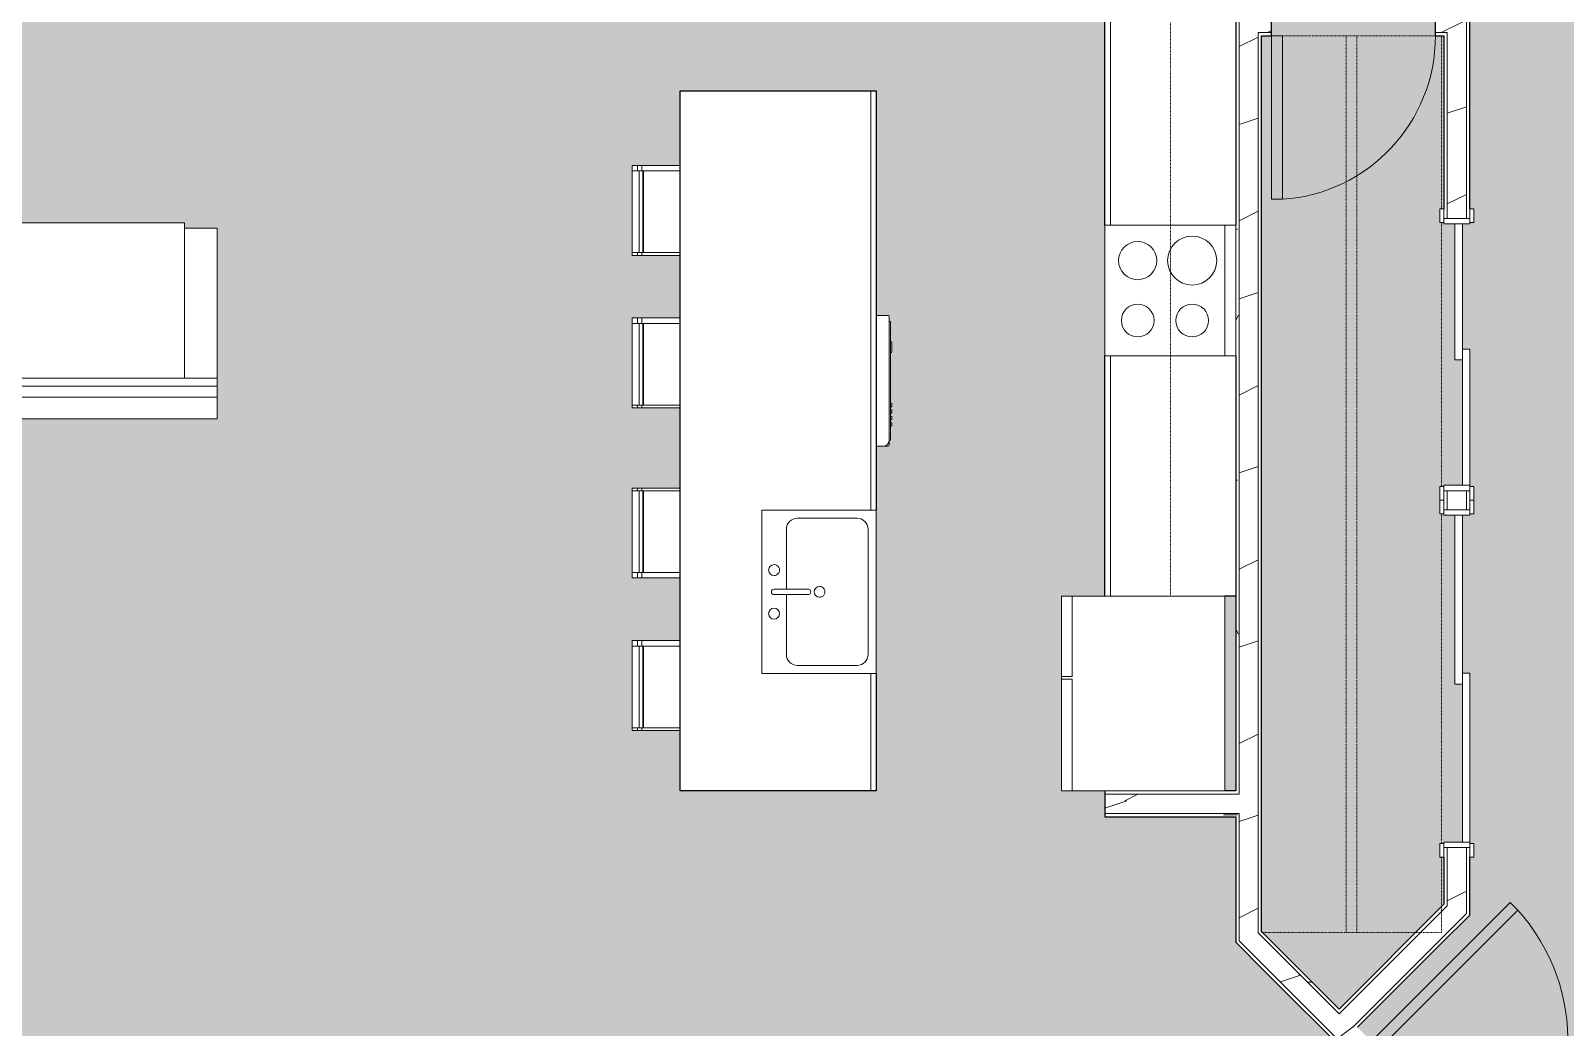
# Model space of a CAD drawing. Header units: inches. Extents: x -4830 to -235, y 9551 to 12852.
# Drawn here: x -3751.7 to -3470, y 11895.8 to 12078.7 of the extents above; entities that cross this region are included whole.
import ezdxf

# ---------------------------------------------------------------- set-up
doc = ezdxf.new("R2010")
doc.units = ezdxf.units.IN
doc.header["$MEASUREMENT"] = 0
doc.linetypes.add('Dash', pattern=[0.25, 0.125, -0.125])
for name, color, linetype, lineweight in [('0-1', 7, 'Continuous', 5), ('0-2', 7, 'Continuous', 9), ('A-AREA-PATT-2', 254, 'Continuous', 9), ('A-DOOR-1', 7, 'Continuous', 9), ('A-DOOR-2', 50, 'Continuous', 13), ('A-DOOR-FRAM-1', 50, 'Continuous', 13), ('A-WALL-1', 250, 'Continuous', 25), ('A-WALL-2', 7, 'Continuous', 9), ('A-WALL-PATT-1', 7, 'Continuous', 9), ('A-WALL-PATT-2', 8, 'Continuous', 9), ('I-FURN', 30, 'Continuous', 9), ('I-FURN-1', 7, 'Continuous', 9), ('P-SANR-FIXT-1', 7, 'Continuous', 9), ('Q-CASE-1', 250, 'Continuous', 25), ('Q-CASE-2', 7, 'Continuous', 9), ('Q-CASE-HDLN-1', 7, 'Dash', 9), ('Q-SPCQ-1', 7, 'Continuous', 9)]:
    doc.layers.add(name, color=color, linetype=linetype, lineweight=lineweight)
pattern_1 = [(0, (0, 0), (61.44, 15.36), [2.534, -43.546, 2.534, -43.546, -245.76]), (0, (0, 0), (61.44, 15.36), [-92.16, 2.534, -89.626, 2.534, -43.546, -107.52]), (0, (0, 0), (61.44, 15.36), [-230.4, 2.534, -28.186, 2.534, -74.266]), (120, (23.04, 7.68), (-44.02215, 45.5286), [2.534, -43.546, 2.534, -43.546, -245.76]), (120, (23.04, 7.68), (-44.02215, 45.5286), [-92.16, 2.534, -89.626, 2.534, -43.546, -107.52]), (120, (23.04, 7.68), (-44.02215, 45.5286), [-230.4, 2.534, -28.186, 2.534, -74.266]), (240, (30.72, 38.4), (-17.41785, -60.8886), [2.534, -43.546, 2.534, -43.546, -245.76]), (240, (30.72, 38.4), (-17.41785, -60.8886), [-92.16, 2.534, -89.626, 2.534, -43.546, -107.52]), (240, (30.72, 38.4), (-17.41785, -60.8886), [-230.4, 2.534, -28.186, 2.534, -74.266])]
pattern_2 = [(216.87, (12.795, 31.987), (95.9612857, 63.9749714), [15.994, -143.942]), (206.565, (31.987, 22.391), (-31.986981, -31.986924), [35.763, -35.763]), (198.435, (31.987, 6.397), (-63.974746, -31.987128), [20.231, -80.922])]

# ---------------------------------------------------------------- blocks, each defined once
blk = doc.blocks.new('Single-Flush - 30_ x 80_-1420870-FLOOR PLAN - 3RD FLOOR')
at = {"layer": 'A-DOOR-1'}
blk.add_arc((15, 2.375), 30.067, 93.81407, 180, dxfattribs=at)
at = {"layer": 'A-DOOR-2'}
for p, q in [((13, 2.375), (13, 32.375)), ((15, 32.375), (13, 32.375)), ((15, 2.375), (15, 32.375)), ((15, 2.375), (13, 2.375))]:
    blk.add_line(p, q, dxfattribs=at)
blk = doc.blocks.new('OD_CW_Closet - OD_CW_Closet-1864556-FLOOR PLAN - 3RD FLOOR')
at = {"layer": 'Q-CASE-HDLN-1'}
for p, q in [((0.74, -24), (0.74, 9)), ((0.74, 9), (32.48, 9)), ((34.98, 9), (83.48, 9)), ((88.48, 9), (148.98, 9)), ((151.48, 9), (165.33, 9)), ((165.33, 9), (165.33, -24)), ((0.74, -6.5), (165.33, -6.5)), ((0.74, -8.5), (165.33, -8.5)), ((165.33, -24), (0.74, -24))]:
    blk.add_line(p, q, dxfattribs=at)
blk = doc.blocks.new('FOLDING_SLIDING CLOSET - 60_ x 80_-1494136-FLOOR PLAN - 3RD FLOOR')
at = {"layer": 'A-DOOR-1'}
for p, q in [((-32.75, 3.25), (-30.25, 3.25)), ((-32.75, 2.5), (-32.75, 3.25)), ((-30.25, 3.25), (-30.25, 2.5)), ((30.25, 3.25), (32.75, 3.25)), ((30.25, 2.5), (30.25, 3.25)), ((32.75, 3.25), (32.75, 2.5)), ((-30.25, 2.5), (-32.75, 2.5)), ((32.75, 2.5), (30.25, 2.5)), ((-32.75, -2.25), (-30.25, -2.25)), ((-32.75, -3), (-32.75, -2.25)), ((-30.25, -2.25), (-30.25, -3)), ((30.25, -2.25), (32.75, -2.25)), ((30.25, -3), (30.25, -2.25)), ((32.75, -2.25), (32.75, -3)), ((-30.25, -3), (-32.75, -3)), ((32.75, -3), (30.25, -3))]:
    blk.add_line(p, q, dxfattribs=at)
at = {"layer": 'A-DOOR-2'}
for p, q in [((-1, 0.5), (30, 0.5)), ((-1, -0.88), (-1, 0.5)), ((30, 0.5), (30, -0.88)), ((-30, -0.88), (1, -0.88)), ((-30, -2.25), (-30, -0.88)), ((1, -2.25), (-30, -2.25)), ((30, -0.88), (-1, -0.88)), ((1, -0.88), (1, -2.25))]:
    blk.add_line(p, q, dxfattribs=at)
at = {"layer": 'A-DOOR-FRAM-1'}
for p, q in [((-31, 2.5), (-30, 2.5)), ((-31, -2.25), (-31, 2.5)), ((-30, 2.5), (-30, -2.25)), ((30, 2.5), (31, 2.5)), ((30, -2.25), (30, 2.5)), ((31, 2.5), (31, -2.25)), ((-30, -2.25), (-31, -2.25)), ((31, -2.25), (30, -2.25))]:
    blk.add_line(p, q, dxfattribs=at)
blk = doc.blocks.new('FOLDING_SLIDING CLOSET - 48_ x 80_-1372841-FLOOR PLAN - 3RD FLOOR')
at = {"layer": 'A-DOOR-1'}
for p, q in [((-26.75, 3.25), (-24.25, 3.25)), ((-26.75, 2.5), (-26.75, 3.25)), ((-24.25, 3.25), (-24.25, 2.5)), ((24.25, 3.25), (26.75, 3.25)), ((24.25, 2.5), (24.25, 3.25)), ((26.75, 3.25), (26.75, 2.5)), ((-24.25, 2.5), (-26.75, 2.5)), ((26.75, 2.5), (24.25, 2.5)), ((-26.75, -2.25), (-24.25, -2.25)), ((-26.75, -3), (-26.75, -2.25)), ((-24.25, -2.25), (-24.25, -3)), ((24.25, -2.25), (26.75, -2.25)), ((24.25, -3), (24.25, -2.25)), ((26.75, -2.25), (26.75, -3)), ((-24.25, -3), (-26.75, -3)), ((26.75, -3), (24.25, -3))]:
    blk.add_line(p, q, dxfattribs=at)
at = {"layer": 'A-DOOR-2'}
for p, q in [((-1, 0.5), (24, 0.5)), ((-1, -0.88), (-1, 0.5)), ((24, 0.5), (24, -0.88)), ((-24, -0.88), (1, -0.88)), ((-24, -2.25), (-24, -0.88)), ((1, -2.25), (-24, -2.25)), ((24, -0.88), (-1, -0.88)), ((1, -0.88), (1, -2.25))]:
    blk.add_line(p, q, dxfattribs=at)
at = {"layer": 'A-DOOR-FRAM-1'}
for p, q in [((-25, 2.5), (-24, 2.5)), ((-25, -2.25), (-25, 2.5)), ((-24, 2.5), (-24, -2.25)), ((24, 2.5), (25, 2.5)), ((24, -2.25), (24, 2.5)), ((25, 2.5), (25, -2.25)), ((-24, -2.25), (-25, -2.25)), ((25, -2.25), (24, -2.25))]:
    blk.add_line(p, q, dxfattribs=at)
blk = doc.blocks.new('Refrigerator_-_Side-by-Side_6047 - 36_ X 30_-345559-FLOOR PLAN - 3RD FLOOR')
at = {"layer": 'Q-SPCQ-1'}
for p, q in [((17.87, 14.42), (-17.88, 14.42)), ((-17.88, 14.42), (-17.88, -15.58)), ((17.87, -15.58), (17.87, 14.42)), ((-17.88, -13.58), (-3.13, -13.58)), ((-17.88, -13.58), (-17.88, -15.58)), ((-3.13, -15.58), (-3.13, -13.58)), ((-2.63, -13.58), (17.87, -13.58)), ((-2.63, -13.58), (-2.63, -15.58)), ((17.87, -15.58), (17.87, -13.58)), ((-17.88, -15.58), (17.87, -15.58)), ((-3.13, -15.58), (-17.88, -15.58)), ((17.87, -15.58), (-2.63, -15.58))]:
    blk.add_line(p, q, dxfattribs=at)
blk = doc.blocks.new('Range - 24_ x 24_-1352610-FLOOR PLAN - 3RD FLOOR')
at = {"layer": 'Q-SPCQ-1'}
for p, q in [((24, 24), (0, 24)), ((0, 24), (0, 0)), ((24, 0), (24, 24)), ((0, 22), (24, 22)), ((0, 0), (24, 0))]:
    blk.add_line(p, q, dxfattribs=at)
for centre, radius, start, end in [((6.5, 16), 4.5, 360, 180), ((17.5, 16), 3, 360, 180), ((6.5, 16), 4.5, 180, 0), ((17.5, 16), 3, 180, 0), ((6.5, 6), 3.5, 360, 180), ((17.5, 6), 3, 360, 180), ((6.5, 6), 3.5, 180, 0), ((17.5, 6), 3, 180, 0)]:
    blk.add_arc(centre, radius, start, end, dxfattribs=at)
blk = doc.blocks.new('OD_CW_Base Cabinet - OD_CW_Base Cabinet-1985825-FLOOR PLAN - 3RD FLOOR')
at = {"layer": 'Q-CASE-1'}
for p, q in [((0.74, 0), (44.83, 0)), ((68.83, 0), (135.51, 0)), ((0.74, -24), (0.74, -22))]:
    blk.add_line(p, q, dxfattribs=at)
at = {"layer": 'Q-CASE-2'}
for p, q in [((0.74, 0), (44.83, 0)), ((44.83, -1), (0.74, -1)), ((0.74, -1), (44.83, -1)), ((68.83, 0), (135.51, 0)), ((135.51, -1), (68.83, -1)), ((68.83, -1), (135.51, -1)), ((0.74, -24), (0.74, -22))]:
    blk.add_line(p, q, dxfattribs=at)
blk = doc.blocks.new('Sink Kitchen-Single - 30_ x 21_-1372827-FLOOR PLAN - 3RD FLOOR')
at = {"layer": 'P-SANR-FIXT-1'}
for p, q in [((-14.38, 10.41), (15.62, 10.41)), ((-14.38, -10.59), (-14.38, 10.41)), ((-10.88, 8.91), (12.12, 8.91)), ((15.62, 10.41), (15.62, -10.59)), ((-12.88, -4.09), (-12.88, 6.91)), ((14.12, 6.91), (14.12, -4.09)), ((0.12, -8.34), (0.12, -2.09)), ((1.12, -8.34), (1.12, -2.09)), ((0.12, -6.09), (-10.88, -6.09)), ((12.12, -6.09), (1.12, -6.09)), ((15.62, -10.59), (-14.38, -10.59))]:
    blk.add_line(p, q, dxfattribs=at)
for centre, radius, start, end in [((-10.88, 6.91), 2, 90, 180), ((12.12, 6.91), 2, 360, 90), ((0.62, 0), 1, 360, 180), ((0.62, 0), 1, 180, 0), ((0.62, -2.09), 0.5, 360, 180), ((-10.88, -4.09), 2, 180, 270), ((12.12, -4.09), 2, 270, 0), ((-3.38, -8.34), 1, 360, 180), ((-3.38, -8.34), 1, 180, 0), ((0.62, -8.34), 0.5, 180, 0), ((4.62, -8.34), 1, 0, 180), ((4.62, -8.34), 1, 180, 0)]:
    blk.add_arc(centre, radius, start, end, dxfattribs=at)
blk = doc.blocks.new('Dishwasher_15404 - 34_ counter-1372825-FLOOR PLAN - 3RD FLOOR')
at = {"layer": 'Q-SPCQ-1'}
for p, q in [((26.68, 0), (24.5, 0)), ((26.87, -22.93), (26.87, -0.2)), ((27.12, -1.09), (26.87, -1.09)), ((27.12, -1.09), (27.12, -22.91)), ((27.37, -4.82), (27.12, -4.82)), ((27.37, -4.96), (27.37, -5.81)), ((27.12, -6.79), (27.37, -6.79)), ((27.37, -5.81), (27.37, -6.66)), ((27.37, -16.15), (27.12, -16.15)), ((27.12, -16.74), (27.37, -16.74)), ((27.37, -16.15), (27.37, -16.74)), ((27.37, -17.33), (27.12, -17.33)), ((27.12, -17.92), (27.37, -17.92)), ((27.37, -18.51), (27.12, -18.51)), ((27.12, -19.1), (27.37, -19.1)), ((27.37, -19.69), (27.12, -19.69)), ((27.37, -17.33), (27.37, -17.92)), ((27.37, -18.51), (27.37, -19.1)), ((27.37, -19.69), (27.37, -20.28)), ((27.12, -20.28), (27.37, -20.28)), ((24.5, -24), (25.8, -24)), ((25.8, -24), (26.68, -24)), ((27.12, -22.91), (26.87, -22.91)), ((26.87, -23.8), (26.87, -22.93))]:
    blk.add_line(p, q, dxfattribs=at)
for centre, radius, start, end in [((26.68, -0.2), 0.197, 360, 90), ((26.68, -0.2), 0.197, 15, 75), ((25.8, -22.93), 1.07, 270, 0), ((26.68, -23.8), 0.197, 270, 0)]:
    blk.add_arc(centre, radius, start, end, dxfattribs=at)
blk = doc.blocks.new('OD_CW_Base Cabinet - OD_CW_Base Cabinet-1985826-FLOOR PLAN - 3RD FLOOR')
at = {"layer": 'Q-CASE-1'}
for p, q in [((0.74, -24), (0.74, 12)), ((0.74, 12), (77.73, 12)), ((107.73, 12), (129.26, 12)), ((129.26, 12), (129.26, -24)), ((129.26, -24), (0.74, -24))]:
    blk.add_line(p, q, dxfattribs=at)
at = {"layer": 'Q-CASE-2'}
for p, q in [((0.74, 11), (0.74, 12)), ((0.74, 12), (77.73, 12)), ((107.73, 12), (129.26, 12)), ((129.26, 12), (129.26, 11)), ((77.73, 11), (0.74, 11)), ((0.74, -24), (0.74, 11)), ((0.74, 11), (77.73, 11)), ((129.26, 11), (107.73, 11)), ((107.73, 11), (129.26, 11)), ((129.26, 11), (129.26, -24)), ((129.26, -24), (0.74, -24))]:
    blk.add_line(p, q, dxfattribs=at)
blk = doc.blocks.new('Bar_Stool_6722_1_ - Bar_Stool_6722_1_-1372833-FLOOR PLAN - 3RD FLOOR')
at = {"layer": 'I-FURN-1'}
for p, q in [((1, 0), (0, 0)), ((0, 0), (0, -0.98)), ((0, -0.98), (1, -0.98)), ((0, -0.98), (0, -1.78)), ((0, -1.78), (1, -1.78)), ((0, -8.78), (0, -1.78)), ((1, -1.24), (1, 0)), ((16, 0), (1, 0)), ((1, -1.91), (1, -1.24)), ((16, -1.24), (1, -1.24)), ((1, -1.91), (16, -1.91)), ((1, -2.03), (1, -1.91)), ((1, -8.78), (1, -2.03)), ((1, -2.03), (16, -2.03)), ((16.5, 0), (16, 0)), ((16, 0), (16, -1.24)), ((16, -0.98), (16.5, -0.98)), ((16, -1.24), (16, -1.91)), ((16, -1.78), (16.5, -1.78)), ((16, -1.91), (16, -2.03)), ((16, -2.03), (16, -8.78)), ((16.5, -0.98), (16.5, 0)), ((16.5, -1.78), (16.5, -0.98)), ((16.5, -1.78), (16.5, -8.78))]:
    blk.add_line(p, q, dxfattribs=at)
blk = doc.blocks.new('OD_CW_Upper Cabinet - OD_CW_Upper Cabinet-1985827-FLOOR PLAN - 3RD FLOOR')
at = {"layer": 'Q-CASE-HDLN-1'}
for p, q in [((135.51, 24), (0.74, 24)), ((0.74, 24), (0.74, 12)), ((135.51, 12), (135.51, 24)), ((0.74, 12), (135.51, 12))]:
    blk.add_line(p, q, dxfattribs=at)
blk = doc.blocks.new('Bar_Stool_6722_1_ - Bar_Stool_6722_1_-1229311-FLOOR PLAN - 3RD FLOOR')
at = {"layer": 'I-FURN-1'}
for p, q in [((0, 1.78), (0, 8.78)), ((1, 2.03), (1, 8.78)), ((16, 8.78), (16, 2.03)), ((16.5, 8.78), (16.5, 1.78)), ((1, 1.78), (0, 1.78)), ((0, 1.78), (0, 0.98)), ((1, 0.98), (0, 0.98)), ((0, 0.98), (0, 0)), ((1, 1.91), (1, 2.03)), ((16, 2.03), (1, 2.03)), ((1, 1.24), (1, 1.91)), ((16, 1.91), (1, 1.91)), ((1, 0), (1, 1.24)), ((1, 1.24), (16, 1.24)), ((16, 2.03), (16, 1.91)), ((16, 1.91), (16, 1.24)), ((16.5, 1.78), (16, 1.78)), ((16, 1.24), (16, 0)), ((16.5, 0.98), (16, 0.98)), ((16.5, 0.98), (16.5, 1.78)), ((16.5, 0), (16.5, 0.98)), ((0, 0), (1, 0)), ((1, 0), (16, 0)), ((16, 0), (16.5, 0))]:
    blk.add_line(p, q, dxfattribs=at)
blk = doc.blocks.new('Single-Flush - 36_ x 84_-1372824-FLOOR PLAN - 3RD FLOOR')
at = {"layer": 'A-DOOR-1'}
blk.add_arc((18, -2.38), 36.07, 180, 266.8211, dxfattribs=at)
at = {"layer": 'A-DOOR-2'}
for p, q in [((16, -2.38), (16, -38.39)), ((18, -2.38), (16, -2.38)), ((18, -2.38), (18, -38.39)), ((18, -38.39), (16, -38.39))]:
    blk.add_line(p, q, dxfattribs=at)
blk = doc.blocks.new('Couch-Both_Arms-Generic - 1-1352606-FLOOR PLAN - 3RD FLOOR')
at = {"layer": 'I-FURN'}
for p, q in [((-42, 13.5), (42, 13.5)), ((42, 13.5), (-42, 13.5)), ((-42, 13.5), (-42, 10)), ((-42, 11.5), (42, 11.5)), ((42, 10), (42, 13.5)), ((-42, 10), (-42, -17.5)), ((-42, 10), (42, 10)), ((-36, -17.5), (-36, 10)), ((36, 10), (36, -17.5)), ((42, -17.5), (42, 10)), ((-42, -17.5), (-36, -17.5)), ((-36, -17.5), (-36, -18.5)), ((-36, -18.5), (36, -18.5)), ((36, -18.5), (36, -17.5)), ((36, -17.5), (42, -17.5))]:
    blk.add_line(p, q, dxfattribs=at)
at = {"layer": 'I-FURN-1'}
for p, q in [((42, 17.5), (-42, 17.5)), ((-42, 17.5), (-42, 13.5)), ((42, 13.5), (42, 17.5))]:
    blk.add_line(p, q, dxfattribs=at)
blk = doc.blocks.new('CTR - 1st Phase - Unit Layouts_rvt-1-FLOOR PLAN - 3RD FLOOR')
at = {"layer": 'A-WALL-PATT-1'}
h = blk.add_hatch(dxfattribs=at)
h.set_pattern_fill('FP_1', color=256, style=0, pattern_type=2)
h.set_pattern_definition(pattern_1)
h.paths.add_polyline_path([(-3529.91, 11910.79), (-3530, 11935.06), (-3530.54, 11935.06), (-3530.54, 11911.42)], flags=0)
h.paths.add_polyline_path([(-3530.54, 11938.56), (-3529.91, 11938.56), (-3529.91, 12110.34), (-3530.54, 12110.34), (-3530.54, 11939.19)], flags=0)
h = blk.add_hatch(dxfattribs=at)
h.set_pattern_fill('FP_1', color=256, style=0, pattern_type=2)
h.set_pattern_definition(pattern_1)
h.paths.add_polyline_path([(-3492.32, 11917.47), (-3491.7, 11918.1), (-3491.7, 11928.79), (-3492.32, 11928.79), (-3492.32, 11918.1)], flags=0)
h.paths.add_polyline_path([(-3492.32, 11990.79), (-3491.7, 11990.79), (-3491.7, 11994.29), (-3492.32, 11994.29), (-3492.32, 11992.54)], flags=0)
h.paths.add_polyline_path([(-3492.32, 12044.29), (-3491.7, 12044.29), (-3491.7, 12078.41), (-3492.32, 12078.41), (-3492.32, 12046.04)], flags=0)
h.paths.add_polyline_path([(-3491.7, 12081.91), (-3491.7, 12110.34), (-3492.32, 12110.34), (-3492.32, 12081.91)], flags=0)
h = blk.add_hatch(dxfattribs=at)
h.set_pattern_fill('FP_1', color=256, style=0, pattern_type=2)
h.set_pattern_definition(pattern_1)
h.paths.add_polyline_path([(-3530.54, 11934.44), (-3530.54, 11935.06), (-3554.54, 11935.06), (-3554.54, 11934.44), (-3532.54, 11934.44)], flags=0)
h = blk.add_hatch(dxfattribs=at)
h.set_pattern_fill('FP_1', color=256, style=0, pattern_type=2)
h.set_pattern_definition(pattern_1)
h.paths.add_polyline_path([(-3446.02, 11832.74), (-3446.02, 11833.62), (-3460.37, 11847.97), (-3460.81, 11847.53), (-3460.18, 11846.9)], flags=0)
h.paths.add_polyline_path([(-3463.28, 11850), (-3462.84, 11850.44), (-3480.16, 11867.76), (-3480.6, 11867.32), (-3470.09, 11856.81)], flags=0)
h.paths.add_polyline_path([(-3506.06, 11892.78), (-3505.62, 11893.22), (-3508.62, 11896.22), (-3509.07, 11895.78), (-3506.58, 11893.3)], flags=0)
h.paths.add_polyline_path([(-3511.54, 11898.26), (-3511.1, 11898.7), (-3525.79, 11913.39), (-3525.79, 11912.5), (-3515.78, 11902.5)], flags=0)
h = blk.add_hatch(dxfattribs=at)
h.set_pattern_fill('FP_1', color=256, style=0, pattern_type=2)
h.set_pattern_definition(pattern_1)
h.paths.add_polyline_path([(-3446.02, 11826.91), (-3446.02, 11827.79), (-3483.08, 11864.85), (-3483.5, 11864.39), (-3450.32, 11831.21)], flags=0)
h.paths.add_polyline_path([(-3508.98, 11889.86), (-3508.54, 11890.3), (-3529.91, 11911.68), (-3529.91, 11910.79), (-3509.42, 11890.3)], flags=0)
at = {"layer": 'A-WALL-PATT-2'}
h = blk.add_hatch(dxfattribs=at)
h.set_pattern_fill('FP_2', color=256, style=0, pattern_type=2)
h.set_pattern_definition(pattern_2)
h.paths.add_polyline_path([(-3526.41, 11908.18), (-3526.41, 12110.34), (-3529.91, 12110.34), (-3529.91, 11911.68), (-3526.43, 11908.2)], flags=0)
h = blk.add_hatch(dxfattribs=at)
h.set_pattern_fill('FP_2', color=256, style=0, pattern_type=2)
h.set_pattern_definition(pattern_2)
h.paths.add_polyline_path([(-3491.7, 11913.15), (-3488.2, 11916.65), (-3488.2, 11928.79), (-3491.7, 11928.79), (-3491.7, 11916.65)], flags=0)
h.paths.add_polyline_path([(-3488.2, 11990.79), (-3488.2, 11994.29), (-3491.7, 11994.29), (-3491.7, 11990.79), (-3488.95, 11990.79)], flags=0)
h.paths.add_polyline_path([(-3488.2, 12044.29), (-3488.2, 12110.34), (-3491.7, 12110.34), (-3491.7, 12044.29)], flags=0)
h = blk.add_hatch(dxfattribs=at)
h.set_pattern_fill('FP_2', color=256, style=0, pattern_type=2)
h.set_pattern_definition(pattern_2)
h.paths.add_polyline_path([(-3491.7, 12078.41), (-3491.7, 12081.91), (-3493.95, 12081.91), (-3493.95, 12078.41), (-3492.13, 12078.41)], flags=0)
h.paths.add_polyline_path([(-3526.41, 12078.41), (-3523.95, 12078.41), (-3523.95, 12081.91), (-3526.41, 12081.91)], flags=0)
h = blk.add_hatch(dxfattribs=at)
h.set_pattern_fill('FP_2', color=256, style=0, pattern_type=2)
h.set_pattern_definition(pattern_2)
h.paths.add_polyline_path([(-3532.54, 11935.06), (-3529.91, 11935.06), (-3529.91, 11938.56), (-3554.54, 11938.56), (-3554.54, 11935.06), (-3535.73, 11935.06)], flags=0)
h = blk.add_hatch(dxfattribs=at)
h.set_pattern_fill('FP_2', color=256, style=0, pattern_type=2)
h.set_pattern_definition(pattern_2)
h.paths.add_polyline_path([(-3509.07, 11895.78), (-3491.7, 11913.15), (-3491.7, 11918.1), (-3511.54, 11898.26), (-3509.51, 11896.22)], flags=0)
h = blk.add_hatch(dxfattribs=at)
h.set_pattern_fill('FP_2', color=256, style=0, pattern_type=2)
h.set_pattern_definition(pattern_2)
h.paths.add_polyline_path([(-3445.4, 11827.17), (-3445.4, 11832.12), (-3480.6, 11867.32), (-3483.08, 11864.85), (-3445.56, 11827.32)], flags=0)
h.paths.add_polyline_path([(-3508.54, 11890.3), (-3506.06, 11892.78), (-3526.41, 11913.13), (-3526.41, 11908.18), (-3511.1, 11892.87)], flags=0)
at = {"layer": 'A-WALL-1'}
for p, q in [((-3530.54, 12110.34), (-3530.54, 12043.03)), ((-3487.57, 12046.04), (-3487.57, 12110.34)), ((-3523.95, 12077.79), (-3523.95, 12082.54)), ((-3493.95, 12082.54), (-3493.95, 12077.79)), ((-3525.79, 11913.39), (-3525.79, 12077.79)), ((-3525.79, 12077.79), (-3523.95, 12077.79)), ((-3493.95, 12077.79), (-3492.32, 12077.79)), ((-3492.32, 12077.79), (-3492.32, 12046.04)), ((-3530.54, 12019.03), (-3530.54, 11939.19)), ((-3554.54, 11939.19), (-3554.54, 11934.44)), ((-3530.54, 11939.19), (-3532.54, 11939.19)), ((-3554.54, 11934.44), (-3530.54, 11934.44)), ((-3530.54, 11934.44), (-3530.54, 11911.42)), ((-3492.32, 11927.04), (-3492.32, 11918.36)), ((-3487.57, 11916.39), (-3487.57, 11927.04)), ((-3492.32, 11918.36), (-3511.54, 11899.14)), ((-3488.2, 11915.77), (-3487.57, 11916.39)), ((-3511.54, 11899.14), (-3525.79, 11913.39)), ((-3492.32, 11911.64), (-3488.2, 11915.77)), ((-3530.54, 11911.42), (-3529.91, 11910.79)), ((-3529.91, 11910.79), (-3525.79, 11906.67)), ((-3508.18, 11895.78), (-3492.32, 11911.64)), ((-3525.79, 11906.67), (-3508.98, 11889.86))]:
    blk.add_line(p, q, dxfattribs=at)
at = {"layer": 'A-WALL-2'}
for p, q in [((-3529.91, 11938.56), (-3529.91, 12110.34)), ((-3488.2, 12044.29), (-3488.2, 12110.34)), ((-3526.41, 11913.13), (-3526.41, 12078.41)), ((-3525.79, 12078.41), (-3526.41, 12078.41)), ((-3525.79, 12078.41), (-3523.95, 12078.41)), ((-3493.95, 12078.41), (-3492.32, 12078.41)), ((-3491.7, 12078.41), (-3492.32, 12078.41)), ((-3491.7, 12044.29), (-3491.7, 12078.41)), ((-3491.7, 11990.79), (-3491.7, 11994.29)), ((-3488.2, 11990.79), (-3488.2, 11994.29)), ((-3554.54, 11938.56), (-3530.54, 11938.56)), ((-3529.91, 11938.56), (-3530.54, 11938.56)), ((-3554.54, 11935.06), (-3530.54, 11935.06)), ((-3529.91, 11935.06), (-3530.54, 11935.06)), ((-3529.91, 11911.68), (-3529.91, 11935.06)), ((-3491.7, 11918.1), (-3491.7, 11928.79)), ((-3488.2, 11916.65), (-3488.2, 11928.79)), ((-3511.1, 11898.7), (-3492.32, 11917.47)), ((-3491.7, 11918.1), (-3492.32, 11917.47)), ((-3488.2, 11916.65), (-3491.7, 11913.15)), ((-3525.79, 11912.5), (-3526.41, 11913.13)), ((-3491.7, 11913.15), (-3492.32, 11912.52)), ((-3526.41, 11908.18), (-3529.91, 11911.68)), ((-3511.54, 11898.26), (-3525.79, 11912.5)), ((-3508.62, 11896.22), (-3492.32, 11912.52)), ((-3525.79, 11907.55), (-3526.41, 11908.18)), ((-3508.54, 11890.3), (-3525.79, 11907.55)), ((-3511.1, 11898.7), (-3511.54, 11898.26)), ((-3508.62, 11896.22), (-3509.07, 11895.78))]:
    blk.add_line(p, q, dxfattribs=at)
at = {"layer": '0-2'}
for name, p, rotation in [('OD_CW_Base Cabinet - OD_CW_Base Cabinet-1985825-FLOOR PLAN - 3RD FLOOR', (-3554.54, 11974.2), 89.99999999996972), ('OD_CW_Upper Cabinet - OD_CW_Upper Cabinet-1985827-FLOOR PLAN - 3RD FLOOR', (-3554.54, 12110.45), 269.9999999999641), ('OD_CW_Closet - OD_CW_Closet-1864556-FLOOR PLAN - 3RD FLOOR', (-3501.79, 12078.53), 269.9999999999917), ('Single-Flush - 30_ x 80_-1420870-FLOOR PLAN - 3RD FLOOR', (-3508.95, 12080.16), 180), ('OD_CW_Base Cabinet - OD_CW_Base Cabinet-1985826-FLOOR PLAN - 3RD FLOOR', (-3608.54, 12068.45), 270.0000000000697), ('Bar_Stool_6722_1_ - Bar_Stool_6722_1_-1229311-FLOOR PLAN - 3RD FLOOR', (-3641.31, 12054), 270.0000000000848), ('FOLDING_SLIDING CLOSET - 48_ x 80_-1372841-FLOOR PLAN - 3RD FLOOR', (-3489.82, 12019.29), 89.99999999999235), ('Couch-Both_Arms-Generic - 1-1352606-FLOOR PLAN - 3RD FLOOR', (-3759.5, 12024.96), 180), ('Range - 24_ x 24_-1352610-FLOOR PLAN - 3RD FLOOR', (-3554.54, 12043.03), 269.9999999999959), ('Bar_Stool_6722_1_ - Bar_Stool_6722_1_-1229311-FLOOR PLAN - 3RD FLOOR', (-3641.31, 12026), 270.0000000000848), ('Bar_Stool_6722_1_ - Bar_Stool_6722_1_-1372833-FLOOR PLAN - 3RD FLOOR', (-3641.31, 11978.28), 90.0000000000836), ('FOLDING_SLIDING CLOSET - 60_ x 80_-1494136-FLOOR PLAN - 3RD FLOOR', (-3489.82, 11959.79), 89.99999999999235), ('Sink Kitchen-Single - 30_ x 21_-1372827-FLOOR PLAN - 3RD FLOOR', (-3606.94, 11976.34), 270.00000000009), ('Refrigerator_-_Side-by-Side_6047 - 36_ X 30_-345559-FLOOR PLAN - 3RD FLOOR', (-3546.96, 11957.06), 269.9999999999698), ('Bar_Stool_6722_1_ - Bar_Stool_6722_1_-1229311-FLOOR PLAN - 3RD FLOOR', (-3641.31, 11966.78), 270.0000000000852), ('Single-Flush - 36_ x 84_-1372824-FLOOR PLAN - 3RD FLOOR', (-3494.57, 11878.81), 134.9999999999904)]:
    blk.add_blockref(name, p, dxfattribs=dict(at, rotation=rotation))
blk.add_blockref('Dishwasher_15404 - 34_ counter-1372825-FLOOR PLAN - 3RD FLOOR', (-3621.04, 12026.45), dxfattribs=at)
blk = doc.blocks.new('CTR - 1st Phase - Common Walls_rvt-1-FLOOR PLAN - 3RD FLOOR')
at = {"layer": 'A-AREA-PATT-2'}
h = blk.add_hatch(color=256, dxfattribs=at)
h.paths.add_polyline_path([(-3346.27, 11722.64), (-3341.72, 11722.64), (-3341.72, 11753.84), (-3346.47, 11753.84), (-3346.47, 11758.59), (-3341.72, 11758.59), (-3341.72, 11766.61), (-3350.1, 11766.7), (-3350.41, 11766.74), (-3351.31, 11767.11), (-3352.08, 11767.71), (-3352.68, 11768.48), (-3353.05, 11769.38), (-3353.18, 11770.34), (-3353.18, 11771.73), (-3356.2, 11771.38), (-3357.2, 11770.19), (-3358.2, 11769.62), (-3359.71, 11769.26), (-3361.2, 11769.09), (-3363.63, 11769.38), (-3365.2, 11769.8), (-3367.2, 11770.53), (-3369.2, 11771.46), (-3371.2, 11772.85), (-3372.2, 11773.85), (-3372.7, 11774.72), (-3373.2, 11776.09), (-3373.2, 11777.09), (-3372.7, 11778.46), (-3372.2, 11779.33), (-3371.2, 11780.33), (-3369.2, 11781.72), (-3367.2, 11782.65), (-3364.72, 11783.51), (-3363.19, 11783.92), (-3361.2, 11784.09), (-3359.71, 11783.92), (-3359.2, 11783.83), (-3358.2, 11783.56), (-3357.2, 11782.99), (-3356.2, 11781.8), (-3353.18, 11781.45), (-3353.18, 11782.84), (-3353.05, 11783.81), (-3352.68, 11784.7), (-3352.08, 11785.48), (-3351.31, 11786.07), (-3350.41, 11786.44), (-3349.45, 11786.57), (-3341.72, 11786.57), (-3341.72, 11794.59), (-3365.72, 11794.59), (-3365.72, 11864.51), (-3373.9, 11864.51), (-3373.9, 11869.26), (-3341.72, 11869.26), (-3341.72, 12109.71), (-3367.71, 12109.71), (-3367.71, 12113.09), (-3405.74, 12113.09), (-3405.74, 12109.71), (-3444.51, 12109.71), (-3444.51, 12113.09), (-3482.54, 12113.09), (-3482.55, 12109.71), (-3482.91, 12109.71), (-3482.92, 12113.59), (-3484.91, 12113.59), (-3484.91, 12114.15), (-3518.94, 12114.15), (-3518.94, 12113.59), (-3520.94, 12113.59), (-3520.94, 12110.71), (-3495.54, 12110.71), (-3495.54, 12085.46), (-3496.65, 12085.46), (-3496.72, 12084.96), (-3497.18, 12084.96), (-3497.18, 12085.46), (-3513.72, 12085.46), (-3513.79, 12084.96), (-3513.85, 12084.96), (-3513.85, 12085.46), (-3523.54, 12085.46), (-3523.54, 12109.71), (-3525.79, 12109.71), (-3525.79, 12082.54), (-3523.95, 12082.54), (-3523.95, 12077.79), (-3525.79, 12077.79), (-3525.79, 11913.39), (-3511.54, 11899.14), (-3492.32, 11918.36), (-3492.32, 11927.04), (-3493.07, 11927.04), (-3493.07, 11929.54), (-3492.32, 11929.54), (-3492.32, 11929.79), (-3488.95, 11929.79), (-3488.95, 11958.79), (-3490.32, 11958.79), (-3490.32, 11989.79), (-3492.32, 11989.79), (-3492.32, 11990.04), (-3493.07, 11990.04), (-3493.07, 11995.04), (-3492.32, 11995.04), (-3492.32, 11995.29), (-3488.95, 11995.29), (-3488.95, 12018.29), (-3490.32, 12018.29), (-3490.32, 12043.29), (-3492.32, 12043.29), (-3492.32, 12043.54), (-3493.07, 12043.54), (-3493.07, 12046.04), (-3492.32, 12046.04), (-3492.32, 12077.79), (-3493.95, 12077.79), (-3493.95, 12082.54), (-3492.32, 12082.54), (-3492.32, 12110.34), (-3487.57, 12110.34), (-3487.57, 12046.04), (-3486.82, 12046.04), (-3486.82, 12043.54), (-3487.57, 12043.54), (-3487.57, 12043.29), (-3488.95, 12043.29), (-3488.95, 12020.29), (-3487.57, 12020.29), (-3487.57, 11995.04), (-3486.82, 11995.04), (-3486.82, 11990.04), (-3487.57, 11990.04), (-3487.57, 11989.79), (-3488.95, 11989.79), (-3488.95, 11960.79), (-3487.57, 11960.79), (-3487.54, 11929.54), (-3486.82, 11929.54), (-3486.82, 11927.04), (-3487.57, 11927.04), (-3487.57, 11916.39), (-3508.18, 11895.78), (-3505.62, 11893.22), (-3508.98, 11889.86), (-3530.54, 11911.42), (-3530.54, 11934.44), (-3554.54, 11934.44), (-3554.54, 11939.19), (-3562.54, 11939.19), (-3562.54, 11974.94), (-3554.54, 11974.94), (-3554.54, 12109.71), (-3559.71, 12109.71), (-3559.71, 12113.09), (-3597.74, 12113.09), (-3597.74, 12109.71), (-3636.51, 12109.71), (-3636.51, 12113.09), (-3674.54, 12113.09), (-3674.54, 12109.71), (-3674.72, 12109.71), (-3674.72, 12113.09), (-3712.75, 12113.09), (-3712.75, 12109.71), (-3751.71, 12109.71), (-3751.71, 12111.59), (-3853.54, 12111.59), (-3853.54, 12110.09), (-3856.29, 12110.09), (-3856.29, 12107.62), (-3853.54, 12107.62), (-3853.54, 12009.2), (-3851.85, 12009.2), (-3851.85, 11970.61), (-3855.22, 11970.61), (-3855.22, 11932.59), (-3851.85, 11932.59), (-3851.85, 11932.21), (-3855.22, 11932.21), (-3855.22, 11894.19), (-3851.85, 11894.19), (-3851.85, 11891.19), (-3703.45, 11891.19), (-3703.45, 11886.44), (-3851.85, 11886.44), (-3851.85, 11817.01), (-3855.22, 11817.01), (-3855.22, 11778.99), (-3851.85, 11778.99), (-3851.85, 11753.19), (-3787.91, 11753.19), (-3787.91, 11833.19), (-3709.91, 11833.19), (-3709.91, 11753.19), (-3663.83, 11753.19), (-3663.83, 11822.04), (-3659.08, 11822.04), (-3659.08, 11819.42), (-3623.7, 11819.42), (-3623.7, 11818.54), (-3659.7, 11818.54), (-3659.7, 11815.54), (-3623.7, 11815.54), (-3623.7, 11814.67), (-3659.08, 11814.67), (-3659.08, 11813.19), (-3629.08, 11813.19), (-3629.08, 11777.19), (-3563.25, 11777.19), (-3563.25, 11753.19), (-3555.23, 11753.19), (-3555.23, 11760.62), (-3555.1, 11761.58), (-3554.73, 11762.48), (-3554.14, 11763.25), (-3553.37, 11763.84), (-3552.47, 11764.21), (-3551.43, 11764.34), (-3550.11, 11764.34), (-3550.46, 11767.37), (-3551.65, 11768.37), (-3552.22, 11769.37), (-3552.58, 11770.88), (-3552.75, 11772.37), (-3552.58, 11774.36), (-3552.04, 11776.37), (-3551.31, 11778.37), (-3550.38, 11780.37), (-3548.99, 11782.37), (-3547.99, 11783.37), (-3547.13, 11783.87), (-3545.75, 11784.37), (-3544.75, 11784.37), (-3543.38, 11783.87), (-3542.51, 11783.37), (-3541.51, 11782.37), (-3539.95, 11780), (-3539.19, 11778.37), (-3538.46, 11776.37), (-3537.93, 11774.36), (-3537.75, 11772.37), (-3537.93, 11770.88), (-3538.02, 11770.37), (-3538.28, 11769.37), (-3538.85, 11768.37), (-3540.04, 11767.37), (-3540.39, 11764.34), (-3539, 11764.34), (-3538.04, 11764.21), (-3537.14, 11763.84), (-3536.37, 11763.25), (-3535.78, 11762.48), (-3535.4, 11761.58), (-3535.28, 11760.62), (-3535.28, 11753.19), (-3529.25, 11753.19), (-3529.25, 11773.47), (-3524.5, 11773.47), (-3524.5, 11753.19), (-3504.3, 11753.19), (-3504.3, 11768.72), (-3504.49, 11768.72), (-3504.49, 11773.47), (-3504.3, 11773.47), (-3504.3, 11792.8), (-3505.67, 11794.17), (-3502.31, 11797.53), (-3499.55, 11794.77), (-3499.55, 11773.47), (-3499.45, 11773.47), (-3499.45, 11768.72), (-3499.55, 11768.72), (-3499.55, 11753.19), (-3493.52, 11753.19), (-3493.52, 11788.19), (-3491.77, 11788.19), (-3491.77, 11753.19), (-3480.32, 11753.19), (-3480.32, 11750.19), (-3457.52, 11750.25), (-3457.52, 11752.19), (-3455.52, 11752.19), (-3455.52, 11753.19), (-3446.02, 11753.19), (-3446.02, 11757.37), (-3446.77, 11757.37), (-3446.77, 11759.87), (-3446.02, 11759.87), (-3446.02, 11760.12), (-3444.65, 11760.12), (-3444.65, 11789.12), (-3446.02, 11789.12), (-3446.02, 11820.37), (-3446.77, 11820.37), (-3446.77, 11822.87), (-3446.02, 11822.87), (-3446.02, 11826.91), (-3483.5, 11864.42), (-3480.16, 11867.76), (-3463.28, 11850.88), (-3444.91, 11869.26), (-3409.9, 11869.26), (-3409.9, 11864.51), (-3412.52, 11864.51), (-3412.52, 11862.59), (-3417.27, 11862.59), (-3417.27, 11864.51), (-3441.27, 11864.51), (-3441.27, 11860.8), (-3415.27, 11860.8), (-3415.27, 11835.8), (-3441.27, 11835.8), (-3441.27, 11830.67), (-3417.27, 11830.67), (-3417.27, 11832.59), (-3412.52, 11832.59), (-3412.52, 11722.64), (-3376.52, 11722.64), (-3376.52, 11758.59), (-3366.47, 11758.59), (-3366.47, 11753.84), (-3371.77, 11753.84), (-3371.77, 11722.64), (-3353.41, 11722.64)], flags=0)
h.paths.add_polyline_path([(-3418.52, 11753.19), (-3417.27, 11753.19), (-3417.27, 11825.92), (-3441.27, 11825.92), (-3441.27, 11822.87), (-3440.52, 11822.87), (-3440.52, 11820.37), (-3441.27, 11820.37), (-3441.27, 11820.12), (-3444.65, 11820.12), (-3444.65, 11791.12), (-3443.27, 11791.12), (-3443.27, 11760.12), (-3441.27, 11760.12), (-3441.21, 11759.87), (-3440.52, 11759.87), (-3440.52, 11757.37), (-3441.27, 11757.37), (-3441.27, 11753.19), (-3425.06, 11753.19)], flags=0)
h.paths.add_polyline_path([(-3807.84, 11753.69), (-3807.84, 11771.69), (-3789.84, 11771.69), (-3789.84, 11753.69), (-3793.83, 11753.69)], flags=0)
h.paths.add_polyline_path([(-3705.91, 11753.69), (-3705.91, 11771.69), (-3687.91, 11771.69), (-3687.91, 11753.69)], flags=0)
h.paths.add_polyline_path([(-3540.1, 11814.67), (-3589.7, 11814.67), (-3589.7, 11819.42), (-3540.35, 11819.42), (-3522.5, 11837.27), (-3571.67, 11886.44), (-3659.08, 11886.44), (-3659.08, 11858.04), (-3663.83, 11858.04), (-3663.83, 11886.44), (-3667.45, 11886.44), (-3667.45, 11891.19), (-3569.7, 11891.19), (-3515.78, 11837.27), (-3528.92, 11824.14), (-3527.77, 11822.99), (-3531.13, 11819.63), (-3532.28, 11820.78), (-3538.39, 11814.67), (-3539.47, 11814.67)], flags=0)
h.paths.add_polyline_path([(-3446.02, 11833.62), (-3446.02, 11861.43), (-3459.92, 11847.53), (-3447.35, 11834.95)], flags=0)
h.paths.add_polyline_path([(-3530.54, 11939.19), (-3530.54, 11974.94), (-3532.54, 11974.94), (-3532.54, 11939.19)], flags=0)
h.paths.add_polyline_path([(-3618.22, 11939.19), (-3632.54, 11939.19), (-3632.54, 11950.28), (-3641.31, 11950.28), (-3641.31, 11966.78), (-3632.54, 11966.78), (-3632.54, 11978.28), (-3641.31, 11978.28), (-3641.31, 11994.78), (-3632.54, 11994.78), (-3632.54, 12009.5), (-3641.31, 12009.5), (-3641.31, 12026), (-3632.54, 12026), (-3632.54, 12037.5), (-3641.31, 12037.5), (-3641.31, 12054), (-3632.54, 12054), (-3632.54, 12067.71), (-3596.54, 12067.71), (-3596.54, 12026.45), (-3594.36, 12026.45), (-3594.16, 12026.26), (-3594.16, 12025.36), (-3593.91, 12025.36), (-3593.91, 12021.5), (-3593.66, 12021.5), (-3593.66, 12019.79), (-3593.91, 12019.79), (-3593.91, 12010.3), (-3593.66, 12010.3), (-3593.66, 12009.71), (-3593.91, 12009.71), (-3593.91, 12009.12), (-3593.66, 12009.12), (-3593.66, 12008.53), (-3593.91, 12008.53), (-3593.91, 12007.94), (-3593.66, 12007.94), (-3593.66, 12007.35), (-3593.91, 12007.35), (-3593.91, 12006.76), (-3593.66, 12006.76), (-3593.66, 12006.17), (-3593.91, 12006.17), (-3593.91, 12003.54), (-3594.16, 12003.52), (-3594.21, 12002.6), (-3594.36, 12002.45), (-3596.54, 12002.45), (-3596.54, 11939.19), (-3607.17, 11939.19)], flags=0)
h.paths.add_polyline_path([(-3361.45, 11978.87), (-3361.45, 11996.87), (-3343.45, 11996.87), (-3343.45, 11978.87)], flags=0)
h.paths.add_polyline_path([(-3363.06, 11998.8), (-3422.95, 11998.8), (-3422.95, 12076.8), (-3342.95, 12076.8), (-3342.95, 11998.8), (-3361.45, 11998.8)], flags=0)
h.paths.add_polyline_path([(-3724.98, 12007.46), (-3801.5, 12007.46), (-3801.5, 12042.46), (-3795.5, 12042.46), (-3795.5, 12043.46), (-3723.5, 12043.46), (-3723.5, 12042.46), (-3717.5, 12042.46), (-3717.5, 12007.46)], flags=0)
h.paths.add_polyline_path([(-3818.84, 12046.79), (-3850.56, 12046.79), (-3850.56, 12094.79), (-3815.56, 12094.79), (-3815.56, 12088.79), (-3814.56, 12088.79), (-3814.56, 12052.79), (-3815.56, 12052.79), (-3815.56, 12046.79)], flags=0)
h.paths.add_polyline_path([(-3361.45, 12080.8), (-3361.45, 12098.8), (-3343.45, 12098.8), (-3343.45, 12080.8), (-3354.82, 12080.8)], flags=0)
h.paths.add_polyline_path([(-3744.01, 12091.7), (-3745.01, 12091.74), (-3745.01, 12095.74), (-3781.01, 12095.74), (-3781.01, 12091.74), (-3799.01, 12091.74), (-3799.01, 12107.86), (-3727.01, 12107.86), (-3727.01, 12091.74), (-3743.35, 12091.7)], flags=0)

msp = doc.modelspace()

# ---------------------------------------------------------------- block references
at = {"layer": '0-1'}
for name in ['CTR - 1st Phase - Common Walls_rvt-1-FLOOR PLAN - 3RD FLOOR', 'CTR - 1st Phase - Unit Layouts_rvt-1-FLOOR PLAN - 3RD FLOOR']:
    msp.add_blockref(name, (0, 0), dxfattribs=at)

doc.saveas('drawing.dxf')
